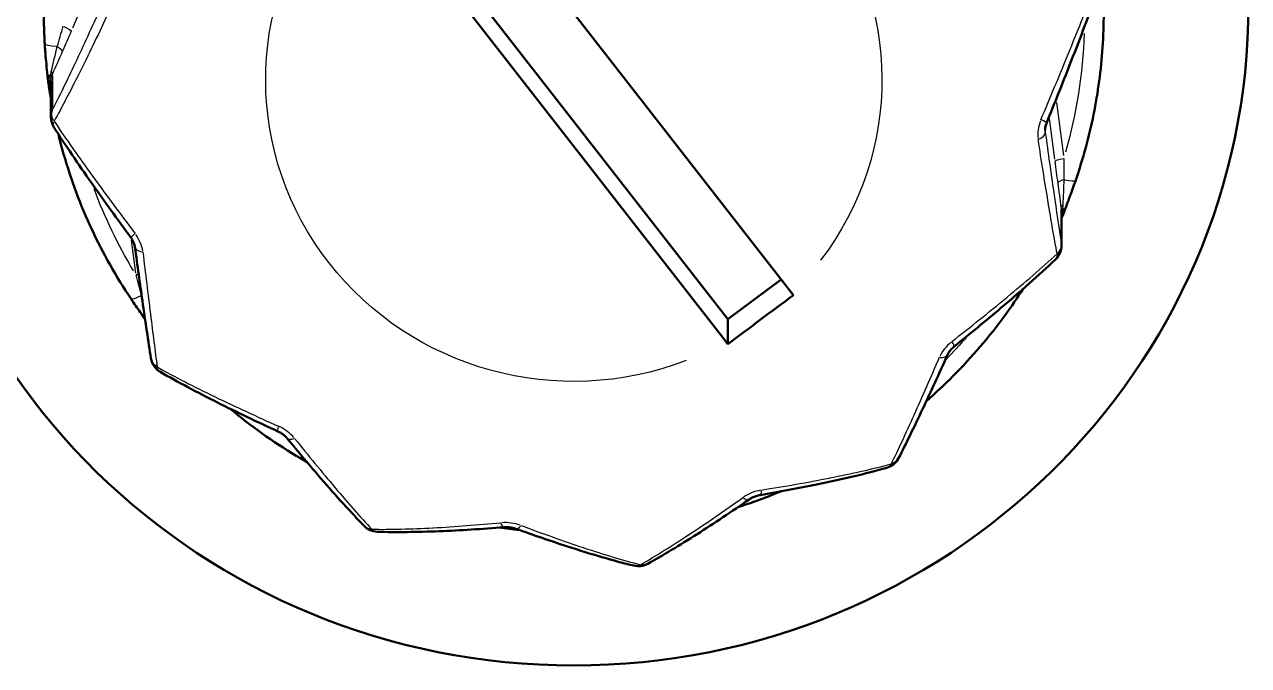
# Model space of a CAD drawing. Header units: millimetres. Extents: x 0 to 420, y 0 to 297.
# Drawn here: x 129.1 to 154.33, y 154.99 to 168.2 of the extents above; entities that cross this region are included whole.
import ezdxf

# ---------------------------------------------------------------- set-up
doc = ezdxf.new("R2010")
doc.units = ezdxf.units.MM
doc.header["$LTSCALE"] = 0.75
doc.layers.add('Visible', color=7, linetype='Continuous', lineweight=50)
doc.layers.add('Visible Narrow', color=7, linetype='Continuous', lineweight=25)

msp = doc.modelspace()

# ---------------------------------------------------------------- linework, layer by layer
at = {"layer": 'Visible'}
for p, q in [((144.913, 162.668), (137.284, 172.47)), ((136.149, 171.694), (143.595, 162.128)), ((135.931, 171.46), (143.56, 161.658)), ((129.647, 167.036), (129.647, 166.292)), ((150.473, 164.388), (150.473, 163.645)), ((143.595, 162.128), (144.695, 162.949)), ((143.595, 162.128), (143.595, 161.614))]:
    msp.add_line(p, q, dxfattribs=at)
at = {"layer": 'Visible', "extrusion": (0, 0, -1)}
for centre, start, end in [((-130.043, 166.292), 327.0346, 0), ((-150.076, 163.645), 180, 226.6995), ((-132.1, 161.385), 300.0396, 351.1258), ((-146.765, 159.448), 207.2869, 254.2069), ((-136.386, 158.143), 271.8008, 315.7818), ((-141.754, 157.434), 241.1708, 283.5179)]:
    msp.add_arc(centre, 0.397, start, end, dxfattribs=at)
for centre, major_axis, ratio, start_param, end_param in [((140.422, 168.607), (13.906, 0), 0.979263, 3.141593, 9.424778), ((144.879, 163.558), (-2.848, 3.79), 0.10821, 4.545308, 4.557375)]:
    msp.add_ellipse(centre, major_axis=major_axis, ratio=ratio, start_param=start_param, end_param=end_param, dxfattribs=at)
at = {"layer": 'Visible'}
msp.add_ellipse((143.526, 162.53), major_axis=(-2.821, 3.751), ratio=0.107207, start_param=1.724166, end_param=1.736352, dxfattribs=at)
for points, knots in [([(151.174, 168.766), (151.012, 168.323), (150.829, 167.843), (150.488, 166.972), (150.329, 166.575), (150.169, 166.181)], [0, 0, 0, 0, 0.1580894, 0.1580894, 0.2859826, 0.2859826, 0.2859826, 0.2859826]), ([(129.518, 167.808), (129.516, 167.85), (129.514, 167.891), (129.51, 167.974), (129.508, 168.016), (129.505, 168.099), (129.504, 168.14), (129.502, 168.223), (129.501, 168.264), (129.5, 168.347), (129.5, 168.389), (129.5, 168.43)], [0.59315405, 0.59315405, 0.59315405, 0.59315405, 0.60477583, 0.60477583, 0.61639762, 0.61639762, 0.62801941, 0.62801941, 0.63964119, 0.63964119, 0.65126298, 0.65126298, 0.65126298, 0.65126298]), ([(151.344, 168.43), (151.344, 168.197), (151.336, 167.964), (151.305, 167.499), (151.282, 167.267), (151.22, 166.805), (151.181, 166.575), (151.089, 166.118), (151.035, 165.89), (150.912, 165.44), (150.843, 165.217), (150.767, 164.996)], [3.7928556, 3.7928556, 3.7928556, 3.7928556, 3.8581315, 3.8581315, 3.9234074, 3.9234074, 3.9886832, 3.9886832, 4.0539591, 4.0539591, 4.1192349, 4.1192349, 4.1192349, 4.1192349]), ([(129.584, 167.074), (129.577, 167.135), (129.57, 167.2), (129.555, 167.342), (129.548, 167.421), (129.532, 167.603), (129.525, 167.707), (129.518, 167.808)], [0, 0, 0, 0, 0.0199144, 0.0199144, 0.04347477, 0.04347477, 0.07467177, 0.07467177, 0.07467177, 0.07467177]), ([(129.595, 166.987), (129.595, 166.989), (129.595, 166.991), (129.594, 166.993), (129.594, 166.993), (129.594, 166.993), (129.594, 166.993), (129.594, 166.993), (129.594, 166.993), (129.594, 166.994), (129.594, 166.994), (129.594, 166.995), (129.594, 166.995), (129.594, 166.997), (129.593, 166.999), (129.592, 167.006), (129.591, 167.012), (129.59, 167.022), (129.589, 167.027), (129.588, 167.038), (129.587, 167.046), (129.585, 167.06), (129.584, 167.067), (129.584, 167.074)], [0, 0, 0, 0, 0.000686575, 0.000686575, 0.000750892, 0.000750892, 0.00079913, 0.00079913, 0.000817219, 0.000817219, 0.000885824, 0.000885824, 0.00109165, 0.00109165, 0.001709435, 0.001709435, 0.003570656, 0.003570656, 0.005027827, 0.005027827, 0.007132126, 0.007132126, 0.009423467, 0.009423467, 0.009423467, 0.009423467]), ([(129.647, 166.676), (129.637, 166.731), (129.628, 166.785), (129.61, 166.891), (129.602, 166.943), (129.595, 166.987)], [0.03657317, 0.03657317, 0.03657317, 0.03657317, 0.05464377, 0.05464377, 0.07426701, 0.07426701, 0.07426701, 0.07426701]), ([(131.294, 163.809), (131.017, 164.186), (130.744, 164.565), (130.209, 165.327), (129.946, 165.714), (129.71, 166.076)], [0, 0, 0, 0, 0.1405484, 0.1405484, 0.2868504, 0.2868504, 0.2868504, 0.2868504]), ([(150.169, 166.181), (150.159, 166.156), (150.151, 166.131), (150.141, 166.084), (150.138, 166.061), (150.137, 166.035), (150.137, 166.03), (150.137, 166.024)], [0, 0, 0, 0, 0.00782268, 0.00782268, 0.01492851, 0.01492851, 0.0170202, 0.0170202, 0.0170202, 0.0170202]), ([(131.299, 162.546), (131.145, 162.775), (131, 163.01), (130.729, 163.491), (130.602, 163.736), (130.37, 164.236), (130.263, 164.49), (130.071, 165.005), (129.984, 165.267), (129.87, 165.666), (129.833, 165.803), (129.8, 165.939)], [0.0695553, 0.0695553, 0.0695553, 0.0695553, 0.1464529, 0.1464529, 0.2233506, 0.2233506, 0.3002482, 0.3002482, 0.3771459, 0.3771459, 0.416556, 0.416556, 0.416556, 0.416556]), ([(150.767, 164.996), (150.729, 164.887), (150.689, 164.776), (150.627, 164.607), (150.605, 164.548), (150.562, 164.431), (150.539, 164.372), (150.519, 164.317)], [0, 0, 0, 0, 0.03532012, 0.03532012, 0.05394807, 0.05394807, 0.0733183, 0.0733183, 0.0733183, 0.0733183]), ([(150.519, 164.317), (150.516, 164.307), (150.512, 164.297), (150.503, 164.274), (150.498, 164.262), (150.49, 164.244), (150.487, 164.238), (150.482, 164.228), (150.48, 164.224), (150.478, 164.219), (150.478, 164.219), (150.477, 164.218), (150.477, 164.218), (150.477, 164.217), (150.477, 164.217), (150.477, 164.216), (150.476, 164.216), (150.475, 164.213), (150.474, 164.211), (150.473, 164.209)], [0, 0, 0, 0, 0.00336432, 0.00336432, 0.00724628, 0.00724628, 0.00932156, 0.00932156, 0.01084034, 0.01084034, 0.01103254, 0.01103254, 0.01106857, 0.01106857, 0.01115177, 0.01115177, 0.01140138, 0.01140138, 0.01214829, 0.01214829, 0.01214829, 0.01214829]), ([(131.377, 163.617), (131.374, 163.636), (131.37, 163.658), (131.355, 163.701), (131.346, 163.723), (131.324, 163.764), (131.312, 163.784), (131.297, 163.804), (131.296, 163.807), (131.294, 163.809)], [0, 0, 0, 0, 0.00821211, 0.00821211, 0.01550522, 0.01550522, 0.02236729, 0.02236729, 0.02315637, 0.02315637, 0.02315637, 0.02315637]), ([(131.708, 161.324), (131.655, 161.665), (131.594, 162.073), (131.482, 162.86), (131.43, 163.234), (131.377, 163.617)], [0, 0, 0, 0, 0.1576582, 0.1576582, 0.2851483, 0.2851483, 0.2851483, 0.2851483]), ([(150.348, 163.356), (150.006, 163.033), (149.618, 162.692), (148.909, 162.091), (148.588, 161.828), (148.264, 161.567)], [0, 0, 0, 0, 0.1621859, 0.1621859, 0.2875157, 0.2875157, 0.2875157, 0.2875157]), ([(149.679, 162.749), (149.563, 162.568), (149.441, 162.389), (149.151, 161.991), (148.979, 161.774), (148.62, 161.353), (148.432, 161.149), (148.06, 160.776), (147.878, 160.605), (147.689, 160.44)], [4.3519854, 4.3519854, 4.3519854, 4.3519854, 4.4121408, 4.4121408, 4.4890384, 4.4890384, 4.5659361, 4.5659361, 4.635283, 4.635283, 4.635283, 4.635283]), ([(131.588, 162.121), (131.562, 162.159), (131.536, 162.198), (131.447, 162.327), (131.385, 162.418), (131.315, 162.521), (131.307, 162.534), (131.299, 162.546)], [0.02061605, 0.02061605, 0.02061605, 0.02061605, 0.03456784, 0.03456784, 0.06757562, 0.06757562, 0.07217041, 0.07217041, 0.07217041, 0.07217041]), ([(143.595, 161.614), (143.825, 161.785), (144.051, 161.954), (144.271, 162.119), (144.492, 162.283), (144.718, 162.452), (144.948, 162.624)], [4.6560513, 4.6560513, 4.6560513, 4.6560513, 4.7391589, 4.7391589, 4.7391589, 4.8222665, 4.8222665, 4.8222665, 4.8222665]), ([(148.264, 161.567), (148.243, 161.55), (148.222, 161.53), (148.186, 161.491), (148.17, 161.471), (148.145, 161.432), (148.134, 161.412), (148.126, 161.395)], [0, 0, 0, 0, 0.00835719, 0.00835719, 0.01612182, 0.01612182, 0.02395023, 0.02395023, 0.02395023, 0.02395023]), ([(148.126, 161.395), (147.95, 161.004), (147.776, 160.624), (147.436, 159.902), (147.268, 159.557), (147.118, 159.266)], [0, 0, 0, 0, 0.1403301, 0.1403301, 0.2863355, 0.2863355, 0.2863355, 0.2863355]), ([(134.325, 159.816), (133.901, 160.01), (133.483, 160.209), (132.665, 160.62), (132.262, 160.833), (131.901, 161.042)], [0, 0, 0, 0, 0.1412103, 0.1412103, 0.2881073, 0.2881073, 0.2881073, 0.2881073]), ([(134.925, 159.181), (134.879, 159.207), (134.833, 159.234), (134.548, 159.403), (134.313, 159.553), (133.858, 159.871), (133.636, 160.039), (133.393, 160.238), (133.366, 160.26), (133.338, 160.283)], [5.8913678, 5.8913678, 5.8913678, 5.8913678, 5.9060395, 5.9060395, 5.9829371, 5.9829371, 6.0598347, 6.0598347, 6.0697619, 6.0697619, 6.0697619, 6.0697619]), ([(134.51, 159.677), (134.496, 159.694), (134.48, 159.711), (134.443, 159.744), (134.422, 159.759), (134.38, 159.787), (134.357, 159.8), (134.332, 159.812), (134.328, 159.814), (134.325, 159.816)], [0, 0, 0, 0, 0.00820296, 0.00820296, 0.01589283, 0.01589283, 0.02346435, 0.02346435, 0.02460376, 0.02460376, 0.02460376, 0.02460376]), ([(136.102, 157.866), (135.831, 158.144), (135.527, 158.482), (134.984, 159.109), (134.748, 159.389), (134.51, 159.677)], [0, 0, 0, 0, 0.1663465, 0.1663465, 0.2871706, 0.2871706, 0.2871706, 0.2871706]), ([(146.873, 159.066), (146.435, 158.942), (145.939, 158.826), (145.049, 158.643), (144.658, 158.571), (144.262, 158.503)], [0, 0, 0, 0, 0.1657148, 0.1657148, 0.2883746, 0.2883746, 0.2883746, 0.2883746]), ([(144.693, 158.579), (144.522, 158.508), (144.349, 158.441), (144.052, 158.334), (143.929, 158.293), (143.804, 158.253)], [4.96159412, 4.96159412, 4.96159412, 4.96159412, 5.01263719, 5.01263719, 5.04858828, 5.04858828, 5.04858828, 5.04858828]), ([(144.262, 158.503), (144.235, 158.498), (144.207, 158.491), (144.154, 158.474), (144.128, 158.463), (144.081, 158.44), (144.059, 158.427), (144.04, 158.414)], [0, 0, 0, 0, 0.00865642, 0.00865642, 0.01684525, 0.01684525, 0.02507532, 0.02507532, 0.02507532, 0.02507532]), ([(144.04, 158.414), (143.675, 158.163), (143.313, 157.921), (142.607, 157.469), (142.259, 157.259), (141.946, 157.086)], [0, 0, 0, 0, 0.1411919, 0.1411919, 0.2879743, 0.2879743, 0.2879743, 0.2879743]), ([(138.988, 157.84), (138.531, 157.804), (138.08, 157.775), (137.199, 157.74), (136.764, 157.734), (136.374, 157.746)], [0, 0, 0, 0, 0.1414666, 0.1414666, 0.2885527, 0.2885527, 0.2885527, 0.2885527]), ([(139.229, 157.808), (139.206, 157.817), (139.179, 157.824), (139.126, 157.835), (139.099, 157.838), (139.065, 157.841), (139.058, 157.841), (139.049, 157.841), (139.048, 157.841), (139.045, 157.841), (139.043, 157.841), (139.035, 157.842), (139.029, 157.842), (139.011, 157.841), (138.999, 157.841), (138.988, 157.84)], [0, 0, 0, 0, 0.00853101, 0.00853101, 0.01665802, 0.01665802, 0.01879386, 0.01879386, 0.01919979, 0.01919979, 0.01980871, 0.01980871, 0.02163648, 0.02163648, 0.02535541, 0.02535541, 0.02535541, 0.02535541]), ([(141.661, 157.048), (141.246, 157.148), (140.778, 157.285), (139.948, 157.555), (139.591, 157.678), (139.229, 157.808)], [0, 0, 0, 0, 0.1679338, 0.1679338, 0.2883043, 0.2883043, 0.2883043, 0.2883043])]:
    msp.add_open_spline(points, degree=3, knots=knots, dxfattribs=at)
for points in [[(129.75, 166.152), (129.75, 166.152), (129.75, 166.152), (129.75, 166.152)], [(150.311, 163.882), (150.311, 163.882), (150.311, 163.882), (150.311, 163.882)], [(143.485, 158.156), (143.485, 158.156), (143.485, 158.156), (143.485, 158.156)], [(138.495, 157.895), (138.495, 157.895), (138.495, 157.895), (138.495, 157.895)], [(139.298, 157.784), (139.162, 157.797), (139.027, 157.814), (138.892, 157.832)], [(139.671, 157.752), (139.671, 157.752), (139.671, 157.752), (139.671, 157.752)]]:
    msp.add_open_spline(points, degree=3, dxfattribs=at)
at = {"layer": 'Visible Narrow'}
for p, q in [((130.598, 169.315), (130.091, 168.129)), ((129.677, 167.147), (129.677, 166.479)), ((150.187, 166.568), (150.187, 166.568)), ((150.369, 166.595), (150.512, 165.503)), ((150.14, 166.455), (150.14, 166.455)), ((150.336, 165.43), (150.227, 166.263)), ((150.14, 166.068), (150.14, 165.985)), ((150.47, 163.732), (150.47, 164.399)), ((131.271, 164.04), (131.271, 164.04)), ((131.397, 163.077), (131.307, 163.76))]:
    msp.add_line(p, q, dxfattribs=at)
at = {"layer": 'Visible Narrow', "extrusion": (0, 0, -1)}
for centre, major_axis, ratio, start_param, end_param in [((140.422, 167.064), (-6.35, 0), 0.979263, 1.197577, 3.783083), ((140.422, 167.064), (-6.35, 0), 0.979263, 4.33917, 6.924675), ((129.899, 168.131), (-0.164, 0.07), 0.186918, 1.569717, 2.983433), ((140.422, 168.35), (-10.525, 0), 0.979263, 3.174206, 3.414268), ((129.915, 167.832), (0.396, 0.024), 0.20225, 1.995714, 3.081283), ((129.716, 167.711), (-0.163, 0.072), 0.340558, 1.865917, 2.995634), ((129.492, 167.198), (-0.171, 0.053), 0.220007, 2.606769, 3.056759), ((129.512, 167.251), (-0.163, 0.073), 0.377173, 2.463632, 3.025891), ((129.987, 167.049), (0.392, 0.062), 0.733514, 2.748125, 3.120884), ((130.043, 166.292), (-0.353, 0.182), 0.745269, -0.837647, -0.155358), ((130.043, 166.292), (0.333, 0.216), 0.469417, 3.172521, 3.729226), ((150.52, 165.406), (0.177, 0.023), 0.200943, 3.246466, 4.660183), ((150.58, 164.954), (0.177, 0.024), 0.354403, 3.231942, 4.361659), ((140.422, 168.35), (-10.525, 0), 0.979263, -0.53127, -0.350008), ((150.647, 164.458), (0.177, 0.024), 0.39092, 3.200856, 3.763115), ((150.652, 164.402), (0.179, 0.004), 0.228527, 3.171544, 3.621534), ((150.146, 164.453), (-0.373, 0.136), 0.418051, 2.623829, 3.114342), ((150.076, 163.645), (0.392, 0.061), 0.756385, 0.077347, 0.759636), ((150.076, 163.645), (-0.272, 0.289), 0.499785, 2.599157, 3.113043), ((131.628, 162.767), (0.329, 0.221), 0.16927, 2.091827, 3.086342), ((140.422, 168.35), (-10.525, 0), 0.979263, 3.834775, 3.895725), ((132.1, 161.385), (0.392, 0.061), 0.756385, 2.458869, 3.10566), ((132.1, 161.385), (0.199, 0.344), 0.535194, 3.168341, 3.64982), ((146.765, 159.448), (-0.353, 0.182), 0.745269, 3.173625, 3.750206), ((146.765, 159.448), (-0.108, 0.382), 0.576678, 2.657484, 3.116113), ((136.386, 158.143), (0.284, 0.277), 0.724826, 2.591656, 3.112649), ((136.386, 158.143), (0.012, 0.397), 0.617565, 3.16658, 3.616356), ((141.754, 157.434), (0.093, 0.386), 0.659049, 2.660002, 3.116246), ((141.754, 157.434), (-0.191, 0.348), 0.694458, 3.168205, 3.647234)]:
    msp.add_ellipse(centre, major_axis=major_axis, ratio=ratio, start_param=start_param, end_param=end_param, dxfattribs=at)
at = {"layer": 'Visible Narrow'}
for centre, major_axis, ratio, start_param, end_param in [((129.978, 167.118), (0.394, 0.044), 0.406793, 2.568802, 3.111446), ((129.977, 167.021), (-0.093, 0.346), 0.917119, 0.984894, 1.266463), ((129.977, 167.021), (-0.093, 0.346), 0.917119, 1.282106, 1.289354), ((130.043, 166.292), (0.397, 0), 0.979263, 2.765455, 3.121796), ((150.441, 166.055), (0.206, 0.563), 0.720106, 1.540916, 2.187778), ((149.801, 166.33), (-0.368, 0.149), 0.034226, 3.183767, 3.942903), ((149.746, 165.931), (0.393, 0.054), 0.412488, -0.903975, -0.074405), ((150.392, 165.126), (-0.375, 0.13), 0.191897, 2.047222, 3.083994), ((150.138, 164.357), (0.19, 0.305), 0.905631, -0.967026, -0.944499), ((131.614, 164.044), (0.32, 0.235), 0.059381, 2.383108, 3.101672), ((131.07, 163.62), (-0.328, 0.502), 0.687348, 4.127967, 4.774829), ((131.77, 163.672), (0.393, 0.054), 0.412488, 3.186264, 3.990347), ((150.076, 163.645), (-0.397, 0), 0.979263, 3.147976, 3.262874), ((131.402, 163.003), (0.177, 0.023), 0.200943, 1.246216, 1.528766), ((131.462, 162.551), (0.177, 0.024), 0.354403, 1.210205, 1.226735), ((148.422, 161.327), (0.434, 0.414), 0.656499, 1.461542, 2.108404), ((148.016, 161.876), (-0.249, 0.309), 0.096748, 3.17955, 3.862779), ((147.764, 161.558), (-0.362, 0.163), 0.39881, 2.346977, 3.099771), ((134.491, 160.176), (0.166, 0.361), 0.140318, 2.446366, 3.105002), ((134.242, 159.544), (-0.513, 0.311), 0.632519, 4.228369, 4.875231), ((134.816, 159.93), (0.306, 0.253), 0.373655, 3.18104, 3.8911), ((143.815, 158.741), (-0.225, 0.327), 0.336288, 2.429274, 3.104102), ((144.26, 158.22), (0.569, 0.19), 0.614708, 1.345044, 1.991907), ((144.195, 158.894), (-0.067, 0.391), 0.191363, 3.177371, 3.821374), ((139.07, 157.568), (-0.596, 0.066), 0.60593, 4.354894, 5.001756), ((138.956, 158.235), (-0.031, 0.396), 0.241673, 2.464097, 3.105935), ((139.364, 158.182), (0.134, 0.373), 0.292718, 3.177842, 3.830339)]:
    msp.add_ellipse(centre, major_axis=major_axis, ratio=ratio, start_param=start_param, end_param=end_param, dxfattribs=at)
for points, knots in [([(150.05, 166.24), (150.145, 166.467), (150.24, 166.692), (150.333, 166.916), (150.427, 167.143), (150.521, 167.369), (150.612, 167.593), (150.613, 167.596), (150.615, 167.599), (150.616, 167.603), (150.707, 167.825), (150.795, 168.045), (150.881, 168.259), (150.968, 168.478), (151.051, 168.691), (151.131, 168.899)], [0, 0, 0, 0, 0.24725, 0.24725, 0.24725, 0.496565, 0.496565, 0.496565, 0.5, 0.5, 0.5, 0.747679, 0.747679, 0.747679, 1, 1, 1, 1]), ([(129.677, 166.442), (129.75, 166.584), (129.827, 166.736), (129.906, 166.899), (129.985, 167.061), (130.068, 167.233), (130.153, 167.413), (130.238, 167.593), (130.324, 167.779), (130.412, 167.97), (130.499, 168.16), (130.587, 168.354), (130.677, 168.553)], [0, 0, 0, 0, 0.249987, 0.249987, 0.249987, 0.5, 0.5, 0.5, 0.750599, 0.750599, 0.750599, 1, 1, 1, 1]), ([(130.794, 168.368), (130.699, 168.164), (130.605, 167.966), (130.511, 167.772), (130.417, 167.577), (130.323, 167.386), (130.232, 167.203), (130.231, 167.2), (130.229, 167.198), (130.228, 167.195), (130.137, 167.013), (130.049, 166.839), (129.963, 166.675), (129.876, 166.508), (129.793, 166.352), (129.713, 166.207)], [0, 0, 0, 0, 0.24725, 0.24725, 0.24725, 0.496565, 0.496565, 0.496565, 0.5, 0.5, 0.5, 0.747679, 0.747679, 0.747679, 1, 1, 1, 1]), ([(129.647, 166.93), (129.645, 166.935), (129.644, 166.94), (129.642, 166.946), (129.637, 166.964), (129.634, 166.983), (129.631, 167.002), (129.628, 167.03), (129.627, 167.059), (129.629, 167.087), (129.63, 167.102), (129.631, 167.116), (129.634, 167.13), (129.636, 167.145), (129.639, 167.159), (129.643, 167.173)], [0.2917915, 0.2917915, 0.2917915, 0.2917915, 0.3383594, 0.3383594, 0.3383594, 0.5037695, 0.5037695, 0.5037695, 0.7518848, 0.7518848, 0.7518848, 0.8759424, 0.8759424, 0.8759424, 1, 1, 1, 1]), ([(129.643, 167.173), (129.644, 167.184), (129.646, 167.194), (129.648, 167.205), (129.649, 167.21), (129.65, 167.215), (129.651, 167.22), (129.652, 167.226), (129.653, 167.231), (129.654, 167.236)], [0, 0, 0, 0, 0.00003202625, 0.00003202625, 0.00003202625, 0.00004803938, 0.00004803938, 0.00004803938, 0.00006400577, 0.00006400577, 0.00006400577, 0.00006400577]), ([(129.713, 166.207), (129.836, 166.024), (129.964, 165.838), (130.098, 165.647), (130.229, 165.46), (130.365, 165.269), (130.505, 165.076), (130.507, 165.073), (130.51, 165.07), (130.512, 165.067), (130.653, 164.872), (130.797, 164.676), (130.943, 164.479), (131.087, 164.284), (131.233, 164.089), (131.381, 163.893)], [0, 0, 0, 0, 0.252576, 0.252576, 0.252576, 0.5, 0.5, 0.5, 0.503936, 0.503936, 0.503936, 0.753023, 0.753023, 0.753023, 1, 1, 1, 1]), ([(150.383, 163.476), (150.354, 163.635), (150.324, 163.806), (150.292, 163.989), (150.261, 164.168), (150.229, 164.357), (150.196, 164.555), (150.196, 164.559), (150.195, 164.562), (150.195, 164.565), (150.162, 164.764), (150.128, 164.972), (150.094, 165.184), (150.061, 165.395), (150.027, 165.61), (149.993, 165.831)], [0, 0, 0, 0, 0.252576, 0.252576, 0.252576, 0.5, 0.5, 0.5, 0.503936, 0.503936, 0.503936, 0.753023, 0.753023, 0.753023, 1, 1, 1, 1]), ([(150.14, 165.981), (150.17, 165.766), (150.199, 165.556), (150.227, 165.351), (150.256, 165.145), (150.285, 164.943), (150.313, 164.749), (150.341, 164.554), (150.368, 164.367), (150.394, 164.191), (150.421, 164.015), (150.446, 163.849), (150.47, 163.695)], [0, 0, 0, 0, 0.249401, 0.249401, 0.249401, 0.5, 0.5, 0.5, 0.750013, 0.750013, 0.750013, 1, 1, 1, 1]), ([(150.495, 164.417), (150.495, 164.404), (150.494, 164.39), (150.493, 164.376), (150.49, 164.351), (150.485, 164.325), (150.478, 164.301), (150.477, 164.295), (150.475, 164.29), (150.473, 164.284)], [0, 0, 0, 0, 0.1178125, 0.1178125, 0.1178125, 0.3383594, 0.3383594, 0.3383594, 0.3887761, 0.3887761, 0.3887761, 0.3887761]), ([(131.541, 163.511), (131.568, 163.29), (131.595, 163.073), (131.62, 162.862), (131.646, 162.649), (131.672, 162.441), (131.697, 162.24), (131.697, 162.237), (131.697, 162.234), (131.698, 162.231), (131.722, 162.032), (131.746, 161.841), (131.769, 161.66), (131.792, 161.477), (131.814, 161.304), (131.835, 161.144)], [0, 0, 0, 0, 0.24725, 0.24725, 0.24725, 0.496565, 0.496565, 0.496565, 0.5, 0.5, 0.5, 0.747679, 0.747679, 0.747679, 1, 1, 1, 1]), ([(148.217, 161.669), (148.409, 161.82), (148.599, 161.97), (148.787, 162.121), (148.976, 162.273), (149.163, 162.426), (149.347, 162.578), (149.349, 162.58), (149.352, 162.582), (149.354, 162.584), (149.536, 162.735), (149.714, 162.885), (149.884, 163.032), (150.058, 163.182), (150.224, 163.33), (150.383, 163.476)], [0, 0, 0, 0, 0.24725, 0.24725, 0.24725, 0.496565, 0.496565, 0.496565, 0.5, 0.5, 0.5, 0.747679, 0.747679, 0.747679, 1, 1, 1, 1]), ([(146.967, 159.145), (147.039, 159.292), (147.115, 159.452), (147.194, 159.622), (147.271, 159.789), (147.352, 159.966), (147.435, 160.15), (147.436, 160.153), (147.438, 160.156), (147.439, 160.159), (147.523, 160.346), (147.608, 160.539), (147.696, 160.738), (147.782, 160.934), (147.87, 161.136), (147.959, 161.342)], [0, 0, 0, 0, 0.252576, 0.252576, 0.252576, 0.5, 0.5, 0.5, 0.503936, 0.503936, 0.503936, 0.753023, 0.753023, 0.753023, 1, 1, 1, 1]), ([(131.835, 161.144), (132.019, 161.041), (132.211, 160.939), (132.411, 160.836), (132.607, 160.735), (132.811, 160.633), (133.02, 160.532), (133.023, 160.53), (133.027, 160.528), (133.03, 160.527), (133.241, 160.424), (133.457, 160.323), (133.676, 160.222), (133.892, 160.121), (134.112, 160.022), (134.334, 159.923)], [0, 0, 0, 0, 0.252576, 0.252576, 0.252576, 0.5, 0.5, 0.5, 0.503936, 0.503936, 0.503936, 0.753023, 0.753023, 0.753023, 1, 1, 1, 1]), ([(134.667, 159.671), (134.81, 159.494), (134.95, 159.321), (135.088, 159.153), (135.228, 158.983), (135.365, 158.818), (135.5, 158.659), (135.501, 158.656), (135.503, 158.654), (135.505, 158.652), (135.639, 158.494), (135.768, 158.343), (135.893, 158.201), (136.02, 158.057), (136.142, 157.923), (136.258, 157.798)], [0, 0, 0, 0, 0.24725, 0.24725, 0.24725, 0.496565, 0.496565, 0.496565, 0.5, 0.5, 0.5, 0.747679, 0.747679, 0.747679, 1, 1, 1, 1]), ([(144.295, 158.607), (144.533, 158.645), (144.767, 158.684), (144.999, 158.725), (145.233, 158.766), (145.464, 158.809), (145.69, 158.854), (145.693, 158.854), (145.696, 158.855), (145.699, 158.856), (145.923, 158.9), (146.142, 158.946), (146.352, 158.994), (146.566, 159.042), (146.771, 159.092), (146.967, 159.145)], [0, 0, 0, 0, 0.24725, 0.24725, 0.24725, 0.496565, 0.496565, 0.496565, 0.5, 0.5, 0.5, 0.747679, 0.747679, 0.747679, 1, 1, 1, 1]), ([(141.797, 157.067), (141.951, 157.155), (142.112, 157.252), (142.281, 157.357), (142.446, 157.46), (142.618, 157.571), (142.794, 157.688), (142.797, 157.69), (142.8, 157.692), (142.803, 157.693), (142.981, 157.811), (143.163, 157.934), (143.348, 158.061), (143.531, 158.187), (143.717, 158.317), (143.905, 158.45)], [0, 0, 0, 0, 0.252576, 0.252576, 0.252576, 0.5, 0.5, 0.5, 0.503936, 0.503936, 0.503936, 0.753023, 0.753023, 0.753023, 1, 1, 1, 1]), ([(136.258, 157.798), (136.453, 157.795), (136.657, 157.796), (136.87, 157.802), (137.078, 157.807), (137.295, 157.815), (137.518, 157.827), (137.522, 157.828), (137.525, 157.828), (137.529, 157.828), (137.753, 157.84), (137.983, 157.855), (138.216, 157.873), (138.447, 157.89), (138.681, 157.91), (138.918, 157.931)], [0, 0, 0, 0, 0.252576, 0.252576, 0.252576, 0.5, 0.5, 0.5, 0.503936, 0.503936, 0.503936, 0.753023, 0.753023, 0.753023, 1, 1, 1, 1]), ([(139.336, 157.876), (139.555, 157.794), (139.772, 157.715), (139.985, 157.639), (140.201, 157.562), (140.413, 157.488), (140.621, 157.419), (140.624, 157.418), (140.627, 157.417), (140.63, 157.416), (140.837, 157.348), (141.038, 157.284), (141.231, 157.225), (141.428, 157.166), (141.616, 157.113), (141.797, 157.067)], [0, 0, 0, 0, 0.24725, 0.24725, 0.24725, 0.496565, 0.496565, 0.496565, 0.5, 0.5, 0.5, 0.747679, 0.747679, 0.747679, 1, 1, 1, 1])]:
    msp.add_open_spline(points, degree=3, knots=knots, dxfattribs=at)
for points in [[(129.778, 167.749), (129.817, 167.886), (129.858, 168.026), (129.899, 168.167)], [(130.063, 168.064), (130.002, 167.92), (129.941, 167.78), (129.881, 167.644)], [(129.654, 167.236), (129.694, 167.411), (129.735, 167.581), (129.778, 167.749)], [(129.881, 167.644), (129.813, 167.49), (129.745, 167.335), (129.677, 167.184)], [(129.677, 167.184), (129.672, 167.172), (129.667, 167.16), (129.663, 167.147)], [(129.868, 166.493), (129.868, 166.493), (129.868, 166.493), (129.868, 166.493)], [(150.14, 165.981), (150.138, 165.994), (150.137, 166.009), (150.137, 166.024)], [(150.403, 164.932), (150.383, 165.079), (150.363, 165.23), (150.342, 165.384)], [(150.52, 165.442), (150.521, 165.295), (150.521, 165.15), (150.521, 165.007)], [(150.521, 165.007), (150.516, 164.835), (150.509, 164.66), (150.501, 164.481)], [(150.47, 164.436), (150.448, 164.599), (150.425, 164.766), (150.403, 164.932)], [(150.473, 164.397), (150.473, 164.411), (150.472, 164.424), (150.47, 164.436)], [(150.501, 164.481), (150.499, 164.46), (150.498, 164.439), (150.495, 164.417)], [(131.513, 162.618), (131.476, 162.756), (131.439, 162.897), (131.402, 163.039)], [(131.519, 162.599), (131.517, 162.605), (131.515, 162.612), (131.513, 162.618)]]:
    msp.add_open_spline(points, degree=3, dxfattribs=at)

doc.saveas('drawing.dxf')
